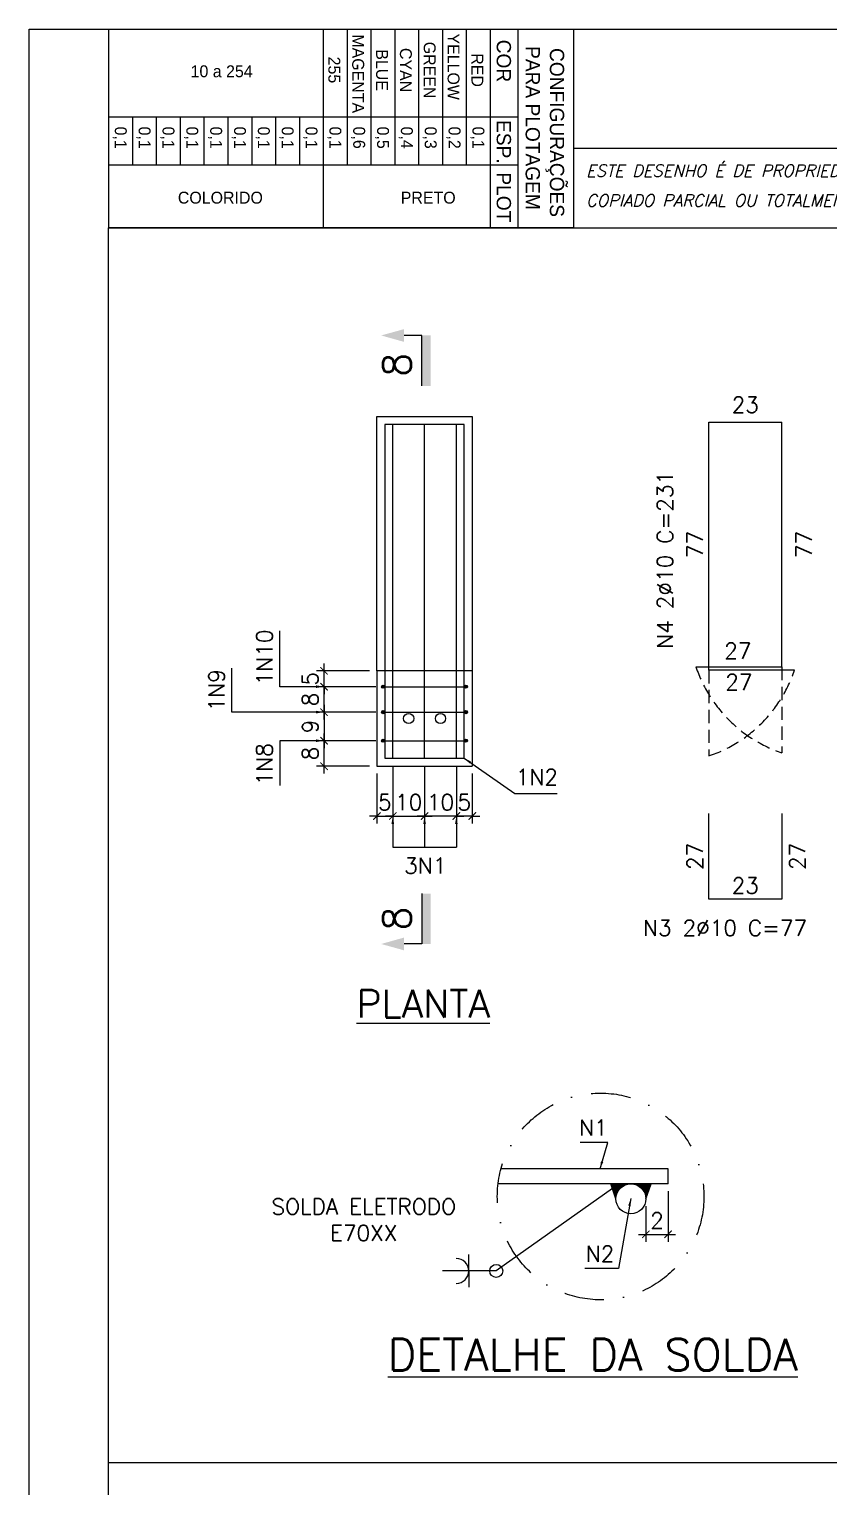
# Model space of a CAD drawing. Header units: centimetres. Extents: x 1658 to 27871, y 8240 to 11444.
# Drawn here: x 17581 to 18335, y 10069 to 11444 of the extents above; entities that cross this region are included whole.
import ezdxf
from ezdxf.enums import TextEntityAlignment as Align

# ---------------------------------------------------------------- set-up
doc = ezdxf.new("R2010")
doc.units = ezdxf.units.CM
doc.header["$LTSCALE"] = 50
doc.header["$MEASUREMENT"] = 0
doc.header["$PDMODE"] = 67
doc.linetypes.add('DASHDOT2', pattern=[0.5, 0.25, -0.125, 0, -0.125])
doc.linetypes.add('HIDDEN', pattern=[0.375, 0.25, -0.125])
for name, color, linetype in [('COTAS-PRECON', 1, 'Continuous'), ('FORMATO-PRECON', 2, 'Continuous'), ('HACHURAS-PRECON', 1, 'Continuous'), ('IND- CORTE-PRECON', 4, 'Continuous'), ('LINHA-01-PRECON', 1, 'Continuous'), ('LINHA-02-PRECON', 2, 'Continuous'), ('LINHA-03-PRECON', 3, 'Continuous'), ('LINHA-04-PRECON', 4, 'Continuous'), ('TEXTO-20-PRECON', 2, 'Continuous'), ('TEXTO-35-PRECON', 5, 'Continuous'), ('X1', 2, 'Continuous')]:
    doc.layers.add(name, color=color, linetype=linetype)
doc.styles.add('PRECON-ROMANS', font='romans.shx')
doc.styles.add('R060', font='ACENT.shx', dxfattribs={"height": 75})
doc.styles.add('ROMANS', font='ROMANS.SHX', dxfattribs={"oblique": 15, "height": 3})
doc.styles.get("Standard").update_dxf_attribs({"font": 'romans.shx'})
doc.dimstyles.new('ESC50-50', dxfattribs={"dimscale": 50, "dimtxt": 0.2, "dimasz": 0.15, "dimexe": 0.15, "dimexo": 0.15, "dimgap": 0.08, "dimtad": 1, "dimdec": 1, "dimzin": 12, "dimdsep": 46, "dimtxsty": 'Standard', "dimblk": 'ARCHTICK', "dimcen": 0.09, "dimdle": 0.15, "dimclrd": 256, "dimclre": 256, "dimclrt": 2, "dimazin": 3, "dimtfac": 1, "dimtdec": 1, "dimtmove": 1, "dimatfit": 2, "dimfxl": 0.15, "dimtolj": 1, "dimtzin": 0, "dimarcsym": 0})
doc.dimstyles.new('ESC75-25', dxfattribs={"dimscale": 0, "dimtxt": 15, "dimasz": 7, "dimexe": 7, "dimexo": 7, "dimgap": 5.5, "dimtad": 1, "dimdec": 1, "dimlfac": 0.333333, "dimdsep": 46, "dimtxsty": 'Standard', "dimblk": 'ARCHTICK', "dimcen": 0.1, "dimdle": 7, "dimclrd": 256, "dimclre": 256, "dimclrt": 2, "dimadec": 0, "dimazin": 0, "dimtfac": 1, "dimtdec": 1, "dimtix": 1, "dimtmove": 2, "dimatfit": 3, "dimfxl": 1, "dimarcsym": 0})
doc.dimstyles.new('ESC75-75', dxfattribs={"dimscale": 0, "dimtxt": 15, "dimasz": 7, "dimexe": 7, "dimexo": 7, "dimgap": 5.5, "dimtad": 1, "dimdec": 1, "dimdsep": 46, "dimtxsty": 'Standard', "dimblk": 'ARCHTICK', "dimcen": 0.1, "dimdle": 7, "dimclrd": 256, "dimclre": 256, "dimclrt": 2, "dimadec": 0, "dimazin": 0, "dimtfac": 1, "dimtdec": 1, "dimtix": 1, "dimtmove": 2, "dimatfit": 3, "dimfxl": 1, "dimarcsym": 0})

# ---------------------------------------------------------------- blocks, each defined once
blk = doc.blocks.new('A$C0AF02B9D')
at = {"layer": 'FORMATO-PRECON', "color": 1}
for p, q in [((0, 585), (250, 585)), ((0, 0), (0, 585)), ((250, 585), (250, 0)), ((0, 480), (250, 480)), ((0, 450), (170.7, 450)), ((0, 420), (170.7, 420)), ((0, 390), (170.7, 390)), ((0, 360), (170.7, 360)), ((0, 330), (170.7, 330)), ((0, 300), (170.7, 300)), ((110.1, 240), (170.7, 240)), ((110.1, 210), (170.7, 210)), ((110.1, 180), (170.7, 180)), ((110.1, 150), (170.7, 150)), ((110.1, 150), (170.7, 150)), ((110.1, 120), (170.7, 120)), ((110.1, 120), (170.7, 120)), ((110.1, 90), (170.7, 90)), ((110.1, 90), (170.7, 90)), ((110.1, 60), (170.7, 60)), ((110.1, 60), (170.7, 60)), ((110.1, 30), (170.7, 30)), ((110.1, 30), (170.7, 30)), ((0, 0), (250, 0)), ((110.1, 0), (170.7, 0)), ((110.1, 0), (170.7, 0)), ((110.1, 0), (170.7, 0))]:
    blk.add_line(p, q, dxfattribs=at)
at = {"layer": 'FORMATO-PRECON'}
for p, q in [((0, 515), (250, 515)), ((110.1, 0), (110.1, 515)), ((170.7, 0), (170.7, 515)), ((0, 270), (250, 270))]:
    blk.add_line(p, q, dxfattribs=at)
at = {"layer": 'FORMATO-PRECON', "style": 'R060'}
for s, p in [('CONFIGURAÇÕES ', (133.4, 563.9)), ('PARA PLOTAGEM', (124.3, 533.7)), ('COR', (40, 497.3)), ('ESP.', (141.8, 497.3)), ('PLOT', (211.6, 497.3))]:
    blk.add_text(s, height=18, dxfattribs=at).set_placement(p, align=Align.MIDDLE)
at = {"layer": 'FORMATO-PRECON', "color": 1, "style": 'R060'}
for s, p in [('RED', (51.5, 464)), ('0,1', (136.5, 464)), ('YELLOW', (47.2, 434)), ('0,2', (136.5, 434)), ('GREEN', (51.5, 404)), ('0,3', (136.5, 404)), ('CYAN', (51.5, 374)), ('0,4', (136.5, 374)), ('BLUE', (51.5, 344)), ('0,5', (136.5, 344)), ('MAGENTA', (56.1, 314)), ('0,6', (136.5, 314)), ('255', (51.3, 284)), ('0,1', (136.5, 284)), ('0,1', (136.5, 254)), ('0,1', (136.5, 224)), ('0,1', (136.5, 194)), ('0,1', (136.5, 164)), ('0,1', (136.5, 134)), ('0,1', (136.5, 104)), ('0,1', (136.5, 74)), ('0,1', (136.5, 44)), ('0,1', (136.5, 14))]:
    blk.add_text(s, height=15, dxfattribs=at).set_placement(p, align=Align.MIDDLE)
for s, p in [('PRETO', (212, 402.1)), ('COLORIDO', (212, 140.6)), ('10 a 254', (53, 142.2))]:
    blk.add_text(s, height=15, rotation=90, dxfattribs=at).set_placement(p, align=Align.MIDDLE)
blk = doc.blocks.new('A$C432D58B7')
at = {"layer": 'LINHA-01-PRECON'}
blk.add_blockref('A$C0AF02B9D', (0, 0), dxfattribs=at)
blk = doc.blocks.new('A$C550964AD')
at = {"layer": 'LINHA-01-PRECON'}
blk.add_blockref('A$C432D58B7', (0, 0), dxfattribs=at)
blk = doc.blocks.new('A$C2E607E54')
at = {"layer": 'FORMATO-PRECON', "color": 6}
blk.add_line((1835, 4050), (685, 4050), dxfattribs=at)
at = {"layer": 'FORMATO-PRECON'}
for points in [[(0, 4200), (2970, 4200), (2970, 0), (0, 0)], [(685, 3950), (1835, 3950), (1835, 4050), (685, 4050)]]:
    blk.add_lwpolyline(points, close=True, dxfattribs=at)
at = {"layer": 'FORMATO-PRECON', "color": 6}
blk.add_lwpolyline([(100, 3950), (2870, 3950), (2870, 100), (100, 100)], close=True, dxfattribs=at)
at = {"layer": 'TEXTO-35-PRECON', "rotation": 270}
blk.add_blockref('A$C550964AD', (100, 4200), dxfattribs=at)
at = {"layer": 'FORMATO-PRECON', "style": 'ROMANS', "oblique": 15}
for s, p in [('ESTE DESENHO É DE PROPRIEDADE DA                            NÃO PODENDO SER', (700.8, 4014.4)), ('COPIADO PARCIAL OU TOTALMENTE, NEM CEDIDO A TERCEIROS SEM A PRÉVIA AUTORIZAÇÃO.', (700.8, 3977))]:
    blk.add_text(s, height=15, dxfattribs=at).set_placement(p)
blk = doc.blocks.new('_ArchTick')
at = {"color": 0, "linetype": 'ByBlock', "const_width": 0.15}
blk.add_lwpolyline([(-0.5, -0.5), (0.5, 0.5)], dxfattribs=at)
blk = doc.blocks.new('*D415')
at = {"layer": 'Defpoints', "color": 0, "transparency": 16777216}
for p in [(17923.9, 10756), (17953.9, 10756), (17953.9, 10701.5)]:
    blk.add_point(p, dxfattribs=at)
at = {"layer": 'LINHA-01-PRECON', "lineweight": -2, "transparency": 16777216}
for p, q in [((17923.9, 10749), (17923.9, 10694.5)), ((17953.9, 10749), (17953.9, 10694.5)), ((17923.9, 10701.5), (17916.9, 10701.5)), ((17923.9, 10701.5), (17953.9, 10701.5)), ((17953.9, 10701.5), (17960.9, 10701.5))]:
    blk.add_line(p, q, dxfattribs=at)
at = {"layer": 'LINHA-01-PRECON', "lineweight": -2, "transparency": 16777216, "xscale": 7, "yscale": 7, "zscale": 7}
blk.add_blockref('_ArchTick', (17923.9, 10701.5), dxfattribs=at)
at = {"layer": 'LINHA-01-PRECON', "lineweight": -2, "transparency": 16777216, "xscale": 7, "yscale": 7, "zscale": 7, "rotation": 180}
blk.add_blockref('_ArchTick', (17953.9, 10701.5), dxfattribs=at)
at = {"layer": 'LINHA-01-PRECON', "color": 2, "transparency": 16777216, "insert": (17938.9, 10714.5), "char_height": 15, "attachment_point": 5}
blk.add_mtext('10', dxfattribs=at)
blk = doc.blocks.new('*D416')
at = {"layer": 'Defpoints', "color": 0, "transparency": 16777216}
for p in [(17859, 10772.5), (17914.9, 10772.5), (17908.9, 10748.5)]:
    blk.add_point(p, dxfattribs=at)
at = {"layer": 'LINHA-01-PRECON', "lineweight": -2, "transparency": 16777216}
for p, q in [((17907.9, 10772.5), (17852, 10772.5)), ((17859, 10741.5), (17859, 10779.5)), ((17901.9, 10748.5), (17852, 10748.5))]:
    blk.add_line(p, q, dxfattribs=at)
at = {"layer": 'LINHA-01-PRECON', "lineweight": -2, "transparency": 16777216, "xscale": 7, "yscale": 7, "zscale": 7}
for p, rotation in [((17859, 10772.5), 90), ((17859, 10748.5), 270)]:
    blk.add_blockref('_ArchTick', p, dxfattribs=dict(at, rotation=rotation))
at = {"layer": 'LINHA-01-PRECON', "color": 2, "transparency": 16777216, "insert": (17846, 10760.5), "char_height": 15, "attachment_point": 5, "rotation": 90}
blk.add_mtext('8', dxfattribs=at)
blk = doc.blocks.new('*D417')
at = {"layer": 'Defpoints', "color": 0, "transparency": 16777216}
for p in [(17859, 10823.5), (17914.9, 10823.5), (17914.9, 10799.5)]:
    blk.add_point(p, dxfattribs=at)
at = {"layer": 'LINHA-01-PRECON', "lineweight": -2, "transparency": 16777216}
for p, q in [((17859, 10792.5), (17859, 10830.5)), ((17907.9, 10823.5), (17852, 10823.5)), ((17907.9, 10799.5), (17852, 10799.5))]:
    blk.add_line(p, q, dxfattribs=at)
at = {"layer": 'LINHA-01-PRECON', "lineweight": -2, "transparency": 16777216, "xscale": 7, "yscale": 7, "zscale": 7}
for p, rotation in [((17859, 10823.5), 90), ((17859, 10799.5), 270)]:
    blk.add_blockref('_ArchTick', p, dxfattribs=dict(at, rotation=rotation))
at = {"layer": 'LINHA-01-PRECON', "color": 2, "transparency": 16777216, "insert": (17846, 10811.5), "char_height": 15, "attachment_point": 5, "rotation": 90}
blk.add_mtext('8', dxfattribs=at)
blk = doc.blocks.new('*D418')
at = {"layer": 'Defpoints', "color": 0, "transparency": 16777216}
for p in [(17859, 10838.5), (17908.9, 10838.5), (17914.9, 10823.5)]:
    blk.add_point(p, dxfattribs=at)
at = {"layer": 'LINHA-01-PRECON', "lineweight": -2, "transparency": 16777216}
for p, q in [((17901.9, 10838.5), (17852, 10838.5)), ((17859, 10838.5), (17859, 10845.5)), ((17859, 10823.5), (17859, 10838.5)), ((17907.9, 10823.5), (17852, 10823.5)), ((17859, 10823.5), (17859, 10816.5))]:
    blk.add_line(p, q, dxfattribs=at)
at = {"layer": 'LINHA-01-PRECON', "lineweight": -2, "transparency": 16777216, "xscale": 7, "yscale": 7, "zscale": 7}
for p, rotation in [((17859, 10838.5), 270), ((17859, 10823.5), 90)]:
    blk.add_blockref('_ArchTick', p, dxfattribs=dict(at, rotation=rotation))
at = {"layer": 'LINHA-01-PRECON', "color": 2, "transparency": 16777216, "insert": (17846, 10831), "char_height": 15, "attachment_point": 5, "rotation": 90}
blk.add_mtext('5', dxfattribs=at)
blk = doc.blocks.new('*D419')
at = {"layer": 'Defpoints', "color": 0, "linetype": 'Continuous', "transparency": 16777216}
for p in [(18222, 10703.9), (18222, 10703.9), (18222, 10622.9)]:
    blk.add_point(p, dxfattribs=at)
at = {"layer": 'LINHA-01-PRECON', "color": 2, "linetype": 'Continuous', "transparency": 16777216, "insert": (18209, 10663.4), "char_height": 15, "attachment_point": 5, "rotation": 90}
blk.add_mtext('27', dxfattribs=at)
blk = doc.blocks.new('*D420')
at = {"layer": 'Defpoints', "color": 0, "linetype": 'Continuous', "transparency": 16777216}
for p in [(18222, 10622.9), (18222, 10622.9), (18291, 10622.9)]:
    blk.add_point(p, dxfattribs=at)
at = {"layer": 'LINHA-01-PRECON', "color": 2, "linetype": 'Continuous', "transparency": 16777216, "insert": (18256.5, 10635.9), "char_height": 15, "attachment_point": 5}
blk.add_mtext('23', dxfattribs=at)
blk = doc.blocks.new('*D421')
at = {"layer": 'Defpoints', "color": 0, "linetype": 'Continuous', "transparency": 16777216}
for p in [(18291, 10703.9), (18291, 10703.9), (18291, 10622.9)]:
    blk.add_point(p, dxfattribs=at)
at = {"layer": 'LINHA-01-PRECON', "color": 2, "linetype": 'Continuous', "transparency": 16777216, "insert": (18305.7, 10663.4), "char_height": 15, "attachment_point": 5, "rotation": 90}
blk.add_mtext('27', dxfattribs=at)
blk = doc.blocks.new('*D422')
at = {"layer": 'Defpoints', "color": 0, "linetype": 'Continuous', "transparency": 16777216}
for p in [(18222, 10842.2), (18303, 10842.2), (18303, 10842.2)]:
    blk.add_point(p, dxfattribs=at)
at = {"layer": 'LINHA-01-PRECON', "color": 2, "linetype": 'Continuous', "transparency": 16777216, "insert": (18249.5, 10857.3), "char_height": 15, "attachment_point": 5}
blk.add_mtext('27', dxfattribs=at)
blk = doc.blocks.new('*D423')
at = {"layer": 'Defpoints', "color": 0, "linetype": 'Continuous', "transparency": 16777216}
for p in [(18222, 11073.2), (18222, 11073.2), (18222, 10842.2)]:
    blk.add_point(p, dxfattribs=at)
at = {"layer": 'LINHA-01-PRECON', "color": 2, "linetype": 'Continuous', "transparency": 16777216, "insert": (18209, 10957.7), "char_height": 15, "attachment_point": 5, "rotation": 90}
blk.add_mtext('77', dxfattribs=at)
blk = doc.blocks.new('*D424')
at = {"layer": 'Defpoints', "color": 0, "linetype": 'Continuous', "transparency": 16777216}
for p in [(18222, 11073.2), (18291, 11073.2), (18291, 11073.2)]:
    blk.add_point(p, dxfattribs=at)
at = {"layer": 'LINHA-01-PRECON', "color": 2, "linetype": 'Continuous', "transparency": 16777216, "insert": (18256.5, 11089.5), "char_height": 15, "attachment_point": 5}
blk.add_mtext('23', dxfattribs=at)
blk = doc.blocks.new('*D436')
at = {"layer": 'Defpoints', "color": 0, "transparency": 16777216}
for p in [(18183.7, 10354.5), (18162.7, 10340.3), (18183.7, 10306.8)]:
    blk.add_point(p, dxfattribs=at)
at = {"layer": 'LINHA-01-PRECON', "lineweight": -2, "transparency": 16777216}
for p, q in [((18183.7, 10347.5), (18183.7, 10299.8)), ((18162.7, 10333.3), (18162.7, 10299.8)), ((18155.7, 10306.8), (18190.7, 10306.8))]:
    blk.add_line(p, q, dxfattribs=at)
at = {"layer": 'LINHA-01-PRECON', "lineweight": -2, "transparency": 16777216, "xscale": 7, "yscale": 7, "zscale": 7, "rotation": 180}
blk.add_blockref('_ArchTick', (18162.7, 10306.8), dxfattribs=at)
at = {"layer": 'LINHA-01-PRECON', "lineweight": -2, "transparency": 16777216, "xscale": 7, "yscale": 7, "zscale": 7}
blk.add_blockref('_ArchTick', (18183.7, 10306.8), dxfattribs=at)
at = {"layer": 'LINHA-01-PRECON', "color": 2, "transparency": 16777216, "insert": (18173.2, 10319.8), "char_height": 15, "attachment_point": 5}
blk.add_mtext('2', dxfattribs=at)
blk = doc.blocks.new('IND-CORTE-')
at = {"layer": 'IND- CORTE-PRECON', "color": 1}
for p, q in [((-11.2, 63.5), (-33.6, 63.5)), ((-11.2, 0), (-11.2, 63.5))]:
    blk.add_line(p, q, dxfattribs=at)
for points in [[(-33.6, 71.5), (-62.5, 63.5), (-33.6, 55.4)], [(0, 0), (-11.2, 0), (0, 63.5), (-11.2, 63.5)]]:
    blk.add_solid(points, dxfattribs=at)
at = {"layer": 'IND- CORTE-PRECON', "linetype": 'Continuous', "style": 'ROMANS', "flags": 8}
blk.add_attdef('B', (-57.7, 9.1), '', height=35, dxfattribs=at)
blk = doc.blocks.new('*D443')
at = {"layer": 'Defpoints', "color": 0, "linetype": 'Continuous', "transparency": 16777216}
for p in [(18210, 10842.2), (18210, 10842.2), (18291, 10842.2)]:
    blk.add_point(p, dxfattribs=at)
at = {"layer": 'LINHA-01-PRECON', "color": 2, "linetype": 'Continuous', "transparency": 16777216, "insert": (18250.5, 10827.9), "char_height": 15, "attachment_point": 5}
blk.add_mtext('27', dxfattribs=at)
blk = doc.blocks.new('*D444')
at = {"layer": 'Defpoints', "color": 0, "linetype": 'Continuous', "transparency": 16777216}
for p in [(18291, 11073.2), (18291, 11073.2), (18291, 10842.2)]:
    blk.add_point(p, dxfattribs=at)
at = {"layer": 'LINHA-01-PRECON', "color": 2, "linetype": 'Continuous', "transparency": 16777216, "insert": (18311.7, 10957.7), "char_height": 15, "attachment_point": 5, "rotation": 90}
blk.add_mtext('77', dxfattribs=at)
blk = doc.blocks.new('*D450')
at = {"layer": 'Defpoints', "color": 0, "transparency": 16777216}
for p in [(17953.9, 10756), (17983.9, 10756), (17953.9, 10701.5)]:
    blk.add_point(p, dxfattribs=at)
at = {"layer": 'LINHA-01-PRECON', "lineweight": -2, "transparency": 16777216}
for p, q in [((17953.9, 10749), (17953.9, 10694.5)), ((17983.9, 10749), (17983.9, 10694.5)), ((17953.9, 10701.5), (17946.9, 10701.5)), ((17983.9, 10701.5), (17953.9, 10701.5)), ((17983.9, 10701.5), (17990.9, 10701.5))]:
    blk.add_line(p, q, dxfattribs=at)
at = {"layer": 'LINHA-01-PRECON', "lineweight": -2, "transparency": 16777216, "xscale": 7, "yscale": 7, "zscale": 7}
blk.add_blockref('_ArchTick', (17953.9, 10701.5), dxfattribs=at)
at = {"layer": 'LINHA-01-PRECON', "lineweight": -2, "transparency": 16777216, "xscale": 7, "yscale": 7, "zscale": 7, "rotation": 180}
blk.add_blockref('_ArchTick', (17983.9, 10701.5), dxfattribs=at)
at = {"layer": 'LINHA-01-PRECON', "color": 2, "transparency": 16777216, "insert": (17968.9, 10714.5), "char_height": 15, "attachment_point": 5}
blk.add_mtext('10', dxfattribs=at)
blk = doc.blocks.new('*D453')
at = {"layer": 'Defpoints', "color": 0, "transparency": 16777216}
for p in [(17923.9, 10756), (17908.9, 10748.5), (17923.9, 10701.5)]:
    blk.add_point(p, dxfattribs=at)
at = {"layer": 'LINHA-01-PRECON', "lineweight": -2, "transparency": 16777216}
for p, q in [((17923.9, 10749), (17923.9, 10694.5)), ((17908.9, 10741.5), (17908.9, 10694.5)), ((17908.9, 10701.5), (17901.9, 10701.5)), ((17908.9, 10701.5), (17923.9, 10701.5)), ((17923.9, 10701.5), (17930.9, 10701.5))]:
    blk.add_line(p, q, dxfattribs=at)
at = {"layer": 'LINHA-01-PRECON', "lineweight": -2, "transparency": 16777216, "xscale": 7, "yscale": 7, "zscale": 7}
blk.add_blockref('_ArchTick', (17908.9, 10701.5), dxfattribs=at)
at = {"layer": 'LINHA-01-PRECON', "lineweight": -2, "transparency": 16777216, "xscale": 7, "yscale": 7, "zscale": 7, "rotation": 180}
blk.add_blockref('_ArchTick', (17923.9, 10701.5), dxfattribs=at)
at = {"layer": 'LINHA-01-PRECON', "color": 2, "transparency": 16777216, "insert": (17916.4, 10714.5), "char_height": 15, "attachment_point": 5}
blk.add_mtext('5', dxfattribs=at)
blk = doc.blocks.new('*D454')
at = {"layer": 'Defpoints', "color": 0, "transparency": 16777216}
for p in [(17983.9, 10756), (17998.9, 10748.5), (17983.9, 10701.5)]:
    blk.add_point(p, dxfattribs=at)
at = {"layer": 'LINHA-01-PRECON', "lineweight": -2, "transparency": 16777216}
for p, q in [((17983.9, 10749), (17983.9, 10694.5)), ((17998.9, 10741.5), (17998.9, 10694.5)), ((17983.9, 10701.5), (17976.9, 10701.5)), ((17998.9, 10701.5), (17983.9, 10701.5)), ((17998.9, 10701.5), (18005.9, 10701.5))]:
    blk.add_line(p, q, dxfattribs=at)
at = {"layer": 'LINHA-01-PRECON', "lineweight": -2, "transparency": 16777216, "xscale": 7, "yscale": 7, "zscale": 7}
blk.add_blockref('_ArchTick', (17983.9, 10701.5), dxfattribs=at)
at = {"layer": 'LINHA-01-PRECON', "lineweight": -2, "transparency": 16777216, "xscale": 7, "yscale": 7, "zscale": 7, "rotation": 180}
blk.add_blockref('_ArchTick', (17998.9, 10701.5), dxfattribs=at)
at = {"layer": 'LINHA-01-PRECON', "color": 2, "transparency": 16777216, "insert": (17991.4, 10714.5), "char_height": 15, "attachment_point": 5}
blk.add_mtext('5', dxfattribs=at)
blk = doc.blocks.new('*D456')
at = {"layer": 'Defpoints', "color": 0, "transparency": 16777216}
for p in [(17914.9, 10799.5), (17859, 10772.5), (17914.9, 10772.5)]:
    blk.add_point(p, dxfattribs=at)
at = {"layer": 'LINHA-01-PRECON', "lineweight": -2, "transparency": 16777216}
for p, q in [((17907.9, 10799.5), (17852, 10799.5)), ((17859, 10806.5), (17859, 10765.5)), ((17907.9, 10772.5), (17852, 10772.5))]:
    blk.add_line(p, q, dxfattribs=at)
at = {"layer": 'LINHA-01-PRECON', "lineweight": -2, "transparency": 16777216, "xscale": 7, "yscale": 7, "zscale": 7}
for p, rotation in [((17859, 10799.5), 90), ((17859, 10772.5), 270)]:
    blk.add_blockref('_ArchTick', p, dxfattribs=dict(at, rotation=rotation))
at = {"layer": 'LINHA-01-PRECON', "color": 2, "transparency": 16777216, "insert": (17846, 10786), "char_height": 15, "attachment_point": 5, "rotation": 90}
blk.add_mtext('9', dxfattribs=at)

msp = doc.modelspace()

# ---------------------------------------------------------------- hatches: boundary and pattern name
at = {"layer": 'LINHA-01-PRECON', "linetype": 'Continuous'}
h = msp.add_hatch(color=256, dxfattribs=at)
h.dxf.hatch_style = 1
edge = h.paths.add_edge_path()
edge.add_arc((17914.87, 10823.54), 1.5, 0, 360)
h = msp.add_hatch(color=256, dxfattribs=at)
h.dxf.hatch_style = 1
edge = h.paths.add_edge_path()
edge.add_arc((17992.87, 10823.54), 1.5, 0, 360)
h = msp.add_hatch(color=256, dxfattribs=at)
h.dxf.hatch_style = 1
edge = h.paths.add_edge_path()
edge.add_arc((17914.87, 10799.54), 1.5, 0, 360)
h = msp.add_hatch(color=256, dxfattribs=at)
h.dxf.hatch_style = 1
edge = h.paths.add_edge_path()
edge.add_arc((17992.87, 10799.54), 1.5, 0, 360)
h = msp.add_hatch(color=256, dxfattribs=at)
h.dxf.hatch_style = 1
edge = h.paths.add_edge_path()
edge.add_arc((17914.87, 10772.54), 1.5, 0, 360)
h = msp.add_hatch(color=256, dxfattribs=at)
h.dxf.hatch_style = 1
edge = h.paths.add_edge_path()
edge.add_arc((17992.87, 10772.54), 1.5, 0, 360)
at = {"layer": 'LINHA-01-PRECON'}
h = msp.add_hatch(dxfattribs=at)
h.set_pattern_fill('ANSI31', color=256, scale=8.4375, style=0)
h.set_pattern_definition([(45, (13127.0001, 9852.3226), (-0.74577668, 0.74577668), [])])
h.paths.add_polyline_path([(18129.54, 10354.48), (18134.45, 10340.35, -0.4142136), (18148.58, 10354.48)])
h.paths.add_polyline_path([(18148.58, 10354.48, -0.4142136), (18162.72, 10340.35), (18167.63, 10354.48)])

# ---------------------------------------------------------------- linework, layer by layer
at = {"layer": 'COTAS-PRECON', "linetype": 'HIDDEN'}
for p, q in [((18222.01, 10839.17), (18222.01, 10758.17)), ((18291.01, 10842.17), (18291.01, 10761.17))]:
    msp.add_line(p, q, dxfattribs=at)
for centre, start, end in [((18332.04, 10883.2), 198.58468, 251.41532), ((18180.98, 10880.2), 288.58468, 341.41532)]:
    msp.add_arc(centre, 128.75, start, end, dxfattribs=at)
at = {"layer": 'LINHA-01-PRECON'}
msp.add_line((19733.21, 10091.12), (17655.71, 10091.12), dxfattribs=at)
at = {"layer": 'LINHA-01-PRECON', "color": 1}
msp.add_lwpolyline([(18131.13, 10349.9), (18021.51, 10272.26), (17970.69, 10272.26)], dxfattribs=at)
at = {"layer": 'LINHA-01-PRECON', "linetype": 'Continuous'}
for centre in [(17914.87, 10823.54), (17992.87, 10823.54), (17914.87, 10799.54), (17992.87, 10799.54), (17914.87, 10772.54), (17992.87, 10772.54)]:
    msp.add_circle(centre, 1.5, dxfattribs=at)
at = {"layer": 'LINHA-01-PRECON', "color": 1, "linetype": 'DASHDOT2', "ltscale": 3}
msp.add_circle((18120.03, 10342.53), 97.5, dxfattribs=at)
at = {"layer": 'LINHA-02-PRECON'}
for p, q in [((17908.87, 11078.54), (17998.87, 11078.54)), ((17908.87, 10838.54), (17908.87, 11078.54)), ((17998.87, 11078.54), (17998.87, 10838.54)), ((17908.87, 10838.54), (17908.87, 10748.54)), ((17998.87, 10838.54), (17908.87, 10838.54)), ((17998.87, 10838.54), (17998.87, 10748.54)), ((17908.87, 10748.54), (17998.87, 10748.54)), ((17995.58, 10272.26), (17995.58, 10287.66)), ((17995.58, 10272.26), (17995.58, 10256.87))]:
    msp.add_line(p, q, dxfattribs=at)
for centre, radius in [((17938.87, 10793.54), 4.8), ((17968.87, 10793.54), 4.8), ((18021.51, 10272.26), 6.11)]:
    msp.add_circle(centre, radius, dxfattribs=at)
msp.add_arc((17983.74, 10272.26), 11.84, 270.31864, 89.68136, dxfattribs=at)
at = {"layer": 'LINHA-03-PRECON'}
for p, q in [((18183.75, 10368.62), (18026.09, 10368.62)), ((18183.75, 10354.48), (18183.75, 10368.62)), ((18183.75, 10354.48), (18023.27, 10354.48)), ((18134.45, 10340.35), (18129.54, 10354.48)), ((18157.11, 10354.48), (18157.11, 10354.48)), ((18162.72, 10340.35), (18167.63, 10354.48))]:
    msp.add_line(p, q, dxfattribs=at)
msp.add_circle((18148.58, 10340.35), 14.13, dxfattribs=at)
at = {"layer": 'LINHA-04-PRECON'}
for p, q in [((18222.01, 10839.17), (18222.01, 11073.17)), ((18222.01, 11073.17), (18291.01, 11073.17)), ((18291.01, 10842.17), (18291.01, 11073.17)), ((17923.87, 10756.04), (17923.87, 11071.04)), ((17953.87, 10756.04), (17953.87, 11071.04)), ((17983.87, 10756.04), (17983.87, 11071.04)), ((18210.01, 10842.17), (18291.01, 10842.17)), ((18303.01, 10839.17), (18222.01, 10839.17)), ((17916.37, 10823.54), (17991.37, 10823.54)), ((17916.37, 10799.54), (17991.37, 10799.54)), ((17916.37, 10772.54), (17991.37, 10772.54))]:
    msp.add_line(p, q, dxfattribs=at)
msp.add_lwpolyline([(17916.37, 10756.04), (17991.37, 10756.04), (17991.37, 11071.04), (17916.37, 11071.04)], close=True, dxfattribs=at)
msp.add_lwpolyline([(18291.01, 10703.91), (18291.01, 10622.91), (18222.01, 10622.91), (18222.01, 10703.91)], dxfattribs=at)

# ---------------------------------------------------------------- block references
at = {"layer": 'HACHURAS-PRECON', "xscale": 0.7499999999999996, "yscale": 0.7499999999999996, "zscale": 0.7499999999999996}
msp.add_blockref('A$C2E607E54', (17580.71, 8293.94), dxfattribs=at)
at = {"layer": 'TEXTO-35-PRECON', "linetype": 'ByBlock'}
ref = msp.add_blockref('IND-CORTE-', (17959.78, 11107.31), dxfattribs=dict(at, xscale=0.75, yscale=0.75, zscale=0.75))
ref.add_attrib('B', '8', (17940.86, 11115.98), dxfattribs={"layer": 'IND- CORTE-PRECON', "color": 5, "linetype": 'Continuous', "height": 26.25, "rotation": 90, "style": 'ROMANS', "flags": 8})
ref = msp.add_blockref('IND-CORTE-', (17959.78, 10628.39), dxfattribs=dict(at, xscale=-0.75, yscale=0.75, zscale=0.75, rotation=180))
ref.add_attrib('B', '8', (17940.86, 10593.47), dxfattribs={"layer": 'IND- CORTE-PRECON', "color": 5, "linetype": 'Continuous', "height": 26.25, "rotation": 90, "style": 'ROMANS', "flags": 8})

# ---------------------------------------------------------------- texts
at = {"layer": 'LINHA-01-PRECON', "color": 2, "linetype": 'Continuous', "char_height": 15, "attachment_point": 5, "rotation": 90}
for s, insert in [('1N10', (17802.79, 10851.15)), ('1N9', (17757.55, 10820.14)), ('1N8', (17802.79, 10750.35))]:
    msp.add_mtext(s, dxfattribs=dict(at, insert=insert))
at = {"layer": 'LINHA-01-PRECON', "color": 2, "linetype": 'Continuous', "char_height": 15, "attachment_point": 5}
for s, insert in [('1N2', (18059.88, 10738.25)), ('3N1', (17954.63, 10654.62))]:
    msp.add_mtext(s, dxfattribs=dict(at, insert=insert))
at = {"layer": 'LINHA-01-PRECON', "color": 4, "attachment_point": 5}
for s, insert, char_height in [('{\\LPLANTA}', (17952.54, 10524.38, -0.02), 26.25), ('\\A1;{\\LDETALHE DA SOLDA}', (18112.66, 10193.29), 30)]:
    msp.add_mtext(s, dxfattribs=dict(at, insert=insert, char_height=char_height))
at = {"layer": 'LINHA-01-PRECON', "color": 2, "char_height": 15, "attachment_point": 5}
for s, insert in [('N1', (18113.21, 10407.44)), ('N2', (18119.48, 10288.47))]:
    msp.add_mtext(s, dxfattribs=dict(at, insert=insert))
at = {"layer": 'TEXTO-20-PRECON', "insert": (17896.47, 10320.54), "char_height": 15, "attachment_point": 5, "style": 'PRECON-ROMANS'}
msp.add_mtext('\\A1;SOLDA ELETRODO\\PE70XX', dxfattribs=at)
at = {"layer": 'X1', "style": 'PRECON-ROMANS'}
msp.add_text('N4 2%%C10 C=231', height=15, rotation=90, dxfattribs=at).set_placement((18188.31, 10859.32))
msp.add_text('N3 2%%C10 C=77', height=15, dxfattribs=at).set_placement((18160, 10588.38))

# ---------------------------------------------------------------- dimensions: what is measured, and where the dimension line sits
at = {"layer": 'LINHA-01-PRECON', "linetype": 'Continuous'}
for base, p1, p2, angle, picture, middle in [((18291.01, 11073.17), (18222.01, 11073.17), (18291.01, 11073.17), 180, '*D424', (18256.51, 11089.49)), ((18291.01, 11073.17), (18291.01, 10842.17), (18291.01, 11073.17), 90, '*D444', (18311.72, 10957.67)), ((18303.01, 10842.17), (18222.01, 10842.17), (18303.01, 10842.17), 180, '*D422', (18249.48, 10857.3)), ((18291.01, 10703.91), (18291.01, 10622.91), (18291.01, 10703.91), 90, '*D421', (18305.72, 10663.41))]:
    dim = msp.add_linear_dim(base=base, p1=p1, p2=p2, angle=angle, dimstyle='ESC75-25', override={"dimscale": 1, "dimse1": 1, "dimse2": 1, "dimsd1": 1, "dimsd2": 1}, dxfattribs=at)
    dim.commit()
    dim.dimension.update_dxf_attribs({"geometry": picture, "text_midpoint": middle, "dimtype": 160})
for base, p1, p2, angle, picture, middle in [((18222.01, 11073.17), (18222.01, 10842.17), (18222.01, 11073.17), 90, '*D423', (18209.01, 10957.67)), ((18222.01, 10703.91), (18222.01, 10622.91), (18222.01, 10703.91), 90, '*D419', (18209.01, 10663.41)), ((18222.01, 10622.91), (18291.01, 10622.91), (18222.01, 10622.91), 180, '*D420', (18256.51, 10635.91))]:
    dim = msp.add_linear_dim(base=base, p1=p1, p2=p2, angle=angle, dimstyle='ESC75-25', override={"dimscale": 1, "dimse1": 1, "dimse2": 1, "dimsd1": 1, "dimsd2": 1}, dxfattribs=at)
    dim.commit()
    dim.dimension.update_dxf_attribs({"geometry": picture, "text_midpoint": middle})
at = {"layer": 'LINHA-01-PRECON'}
for base, p1, p2, angle, picture, middle in [((17859.05, 10838.54), (17914.87, 10823.54), (17908.87, 10838.54), 270, '*D418', (17846.05, 10831.04)), ((17859.05, 10823.54), (17914.87, 10799.54), (17914.87, 10823.54), 270, '*D417', (17846.05, 10811.54)), ((17859.05, 10772.54), (17914.87, 10799.54), (17914.87, 10772.54), 90, '*D456', (17846.05, 10786.04)), ((17859.05, 10772.54), (17908.87, 10748.54), (17914.87, 10772.54), 270, '*D416', (17846.05, 10760.54)), ((17953.87, 10701.51), (17983.87, 10756.04), (17953.87, 10756.04), 180, '*D450', (17968.87, 10714.51)), ((17983.87, 10701.51), (17998.87, 10748.54), (17983.87, 10756.04), 180, '*D454', (17991.37, 10714.51))]:
    dim = msp.add_linear_dim(base=base, p1=p1, p2=p2, angle=angle, dimstyle='ESC75-25', override={"dimscale": 1}, dxfattribs=at)
    dim.commit()
    dim.dimension.update_dxf_attribs({"geometry": picture, "text_midpoint": middle})
at = {"layer": 'LINHA-01-PRECON', "linetype": 'Continuous'}
dim = msp.add_linear_dim(base=(18210.01, 10842.17), p1=(18291.01, 10842.17), p2=(18210.01, 10842.17), dimstyle='ESC75-25', override={"dimscale": 1, "dimse1": 1, "dimse2": 1, "dimsd1": 1, "dimsd2": 1}, dxfattribs=at)
dim.commit()
dim.dimension.update_dxf_attribs({"geometry": '*D443', "text_midpoint": (18250.51, 10827.91), "dimtype": 160})
at = {"layer": 'LINHA-01-PRECON'}
for base, p1, p2, picture, middle in [((17923.87, 10701.51), (17908.87, 10748.54), (17923.87, 10756.04), '*D453', (17916.37, 10714.51)), ((17953.87, 10701.51), (17923.87, 10756.04), (17953.87, 10756.04), '*D415', (17938.87, 10714.51))]:
    dim = msp.add_linear_dim(base=base, p1=p1, p2=p2, dimstyle='ESC75-25', override={"dimscale": 1}, dxfattribs=at)
    dim.commit()
    dim.dimension.update_dxf_attribs({"geometry": picture, "text_midpoint": middle})
dim = msp.add_linear_dim(base=(18183.75, 10306.76), p1=(18162.72, 10340.35), p2=(18183.75, 10354.48), text='2', dimstyle='ESC75-25', override={"dimscale": 1}, dxfattribs=at)
dim.commit()
dim.dimension.update_dxf_attribs({"geometry": '*D436', "text_midpoint": (18173.23, 10319.76)})

# ---------------------------------------------------------------- leaders
for points, dimstyle, override in [([(17859.05, 10823.54), (17817.19, 10823.54), (17817.19, 10876.14)], 'ESC50-50', {"dimgap": 0.08, "dimtad": 1}), ([(17859.05, 10799.54), (17771.95, 10799.54), (17771.95, 10840.87)], 'ESC50-50', {"dimgap": 0.08, "dimtad": 1}), ([(17859.05, 10772.54), (17817.19, 10772.54), (17817.19, 10730.16)], 'ESC50-50', {"dimgap": 0.08, "dimtad": 1}), ([(17923.87, 10701.51), (17923.87, 10672.1), (17983.87, 10672.1)], 'ESC50-50', {"dimgap": 0.08, "dimtad": 1}), ([(17953.87, 10701.51), (17953.87, 10672.1)], 'ESC50-50', {"dimgap": 0.08, "dimtad": 1}), ([(17983.87, 10701.51), (17983.87, 10672.1)], 'ESC50-50', {"dimgap": 0.08, "dimtad": 1}), ([(18119.44, 10368.62), (18126.68, 10393.41), (18100.65, 10393.41)], 'ESC75-25', {"dimscale": 1}), ([(18148.41, 10340.69), (18137.02, 10274.71), (18104.98, 10274.71)], 'ESC75-25', {"dimscale": 1})]:
    msp.add_leader(points, dimstyle=dimstyle, override=override, dxfattribs=at)
at = {"layer": 'LINHA-01-PRECON', "linetype": 'Continuous'}
msp.add_leader([(17991.37, 10756.04), (18039.2, 10722.75), (18078.92, 10722.75)], dimstyle='ESC75-75', override={"dimscale": 1, "dimtad": 0}, dxfattribs=at)

doc.saveas('drawing.dxf')
